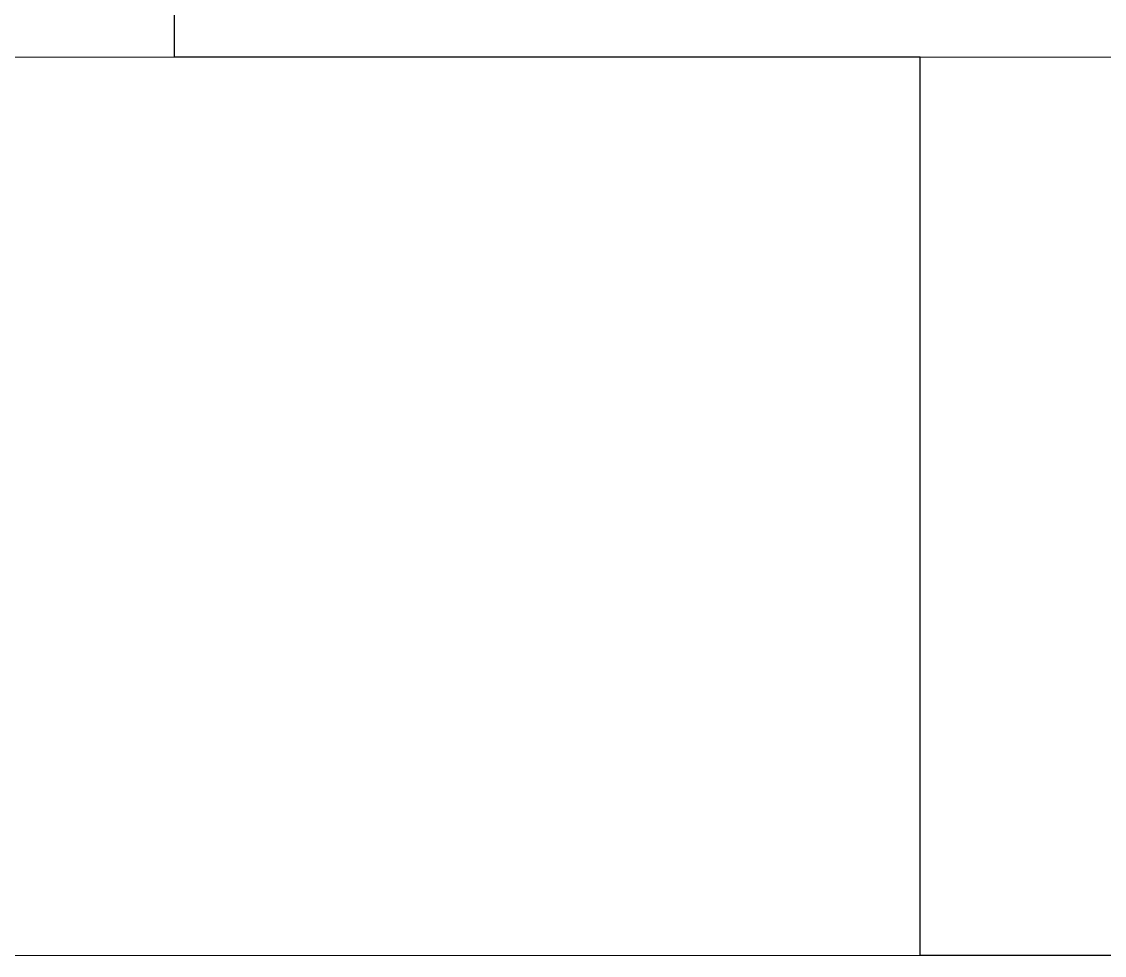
# Model space of a CAD drawing. Header units: millimetres. Extents: x -667 to -468, y -723 to -475.
# Drawn here: x -574.2933 to -573.811, y -487.5449 to -487.1292 of the extents above; entities that cross this region are included whole.
import ezdxf

# ---------------------------------------------------------------- set-up
doc = ezdxf.new("R2010")
doc.units = ezdxf.units.MM
doc.layers.get('0').update_dxf_attribs({"lineweight": 9})
doc.layers.add('dinding', color=36, linetype='Continuous', lineweight=9)

msp = doc.modelspace()

# ---------------------------------------------------------------- linework, layer by layer
at = {"lineweight": 30}
msp.add_lwpolyline([(-573.79312, -487.54493), (-573.89312, -487.54493), (-573.89312, -487.14493), (-574.22516, -487.14493), (-574.22516, -487.11339)], dxfattribs=at)
at = {"layer": 'dinding'}
for p, q in [((-574.22516, -487.11339), (-574.22516, -487.14493)), ((-577.30912, -487.14493), (-574.22516, -487.14493)), ((-574.22516, -487.14493), (-573.89312, -487.14493)), ((-573.30912, -487.14493), (-573.89312, -487.14493)), ((-573.89312, -487.54493), (-573.89312, -487.14493)), ((-577.30912, -487.54493), (-573.89312, -487.54493)), ((-573.89312, -487.54493), (-573.79312, -487.54493))]:
    msp.add_line(p, q, dxfattribs=at)

doc.saveas('drawing.dxf')
